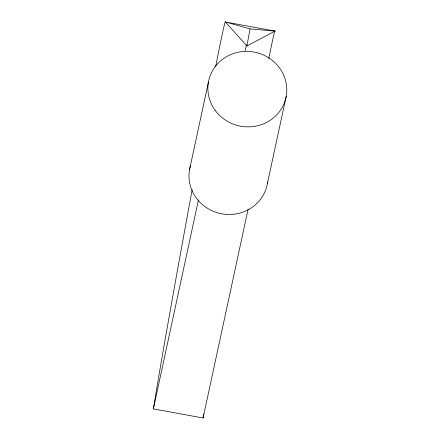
<?xml version="1.0" encoding="UTF-8"?>
<svg xmlns="http://www.w3.org/2000/svg" width="440" height="440" viewBox="0 0 440 440"><rect width="100%" height="100%" fill="white"/><g stroke="black" fill="none" stroke-linecap="round" stroke-linejoin="round"><path stroke-width="0.66" d="M248.155 209.011L203.071 418L153.373 408.892L156.58 389.395A213.637 2.134 -79.6 0 1 189.453 204.43L192.159 189.706M203.071 418L203.737 413.969M246.923 45.947L250.063 28.902L275.094 31.108L246.923 45.947L225.401 22A250.652 2.502 -79.6 0 0 215.622 66.715M189.547 169.614L208.445 82M153.373 408.892L198.457 199.903M267.328 183.865L286.226 96.25M275.094 31.108L225.401 22L250.063 28.902M267.619 181.924A39.54 37.664 12.2 0 1 220.748 213.609A39.54 37.664 12.2 0 1 190.454 165.781M268.785 58.498A250.652 2.502 -79.6 0 1 275.094 31.108M245.086 50.809A233.2 2.327 -79.6 0 1 246.565 44.644M215.122 110.303A39.54 37.664 12.2 0 0 283.173 105.6A39.54 37.664 12.2 0 0 243.711 51.475A39.54 37.664 12.2 0 0 215.122 110.303"/></g></svg>
